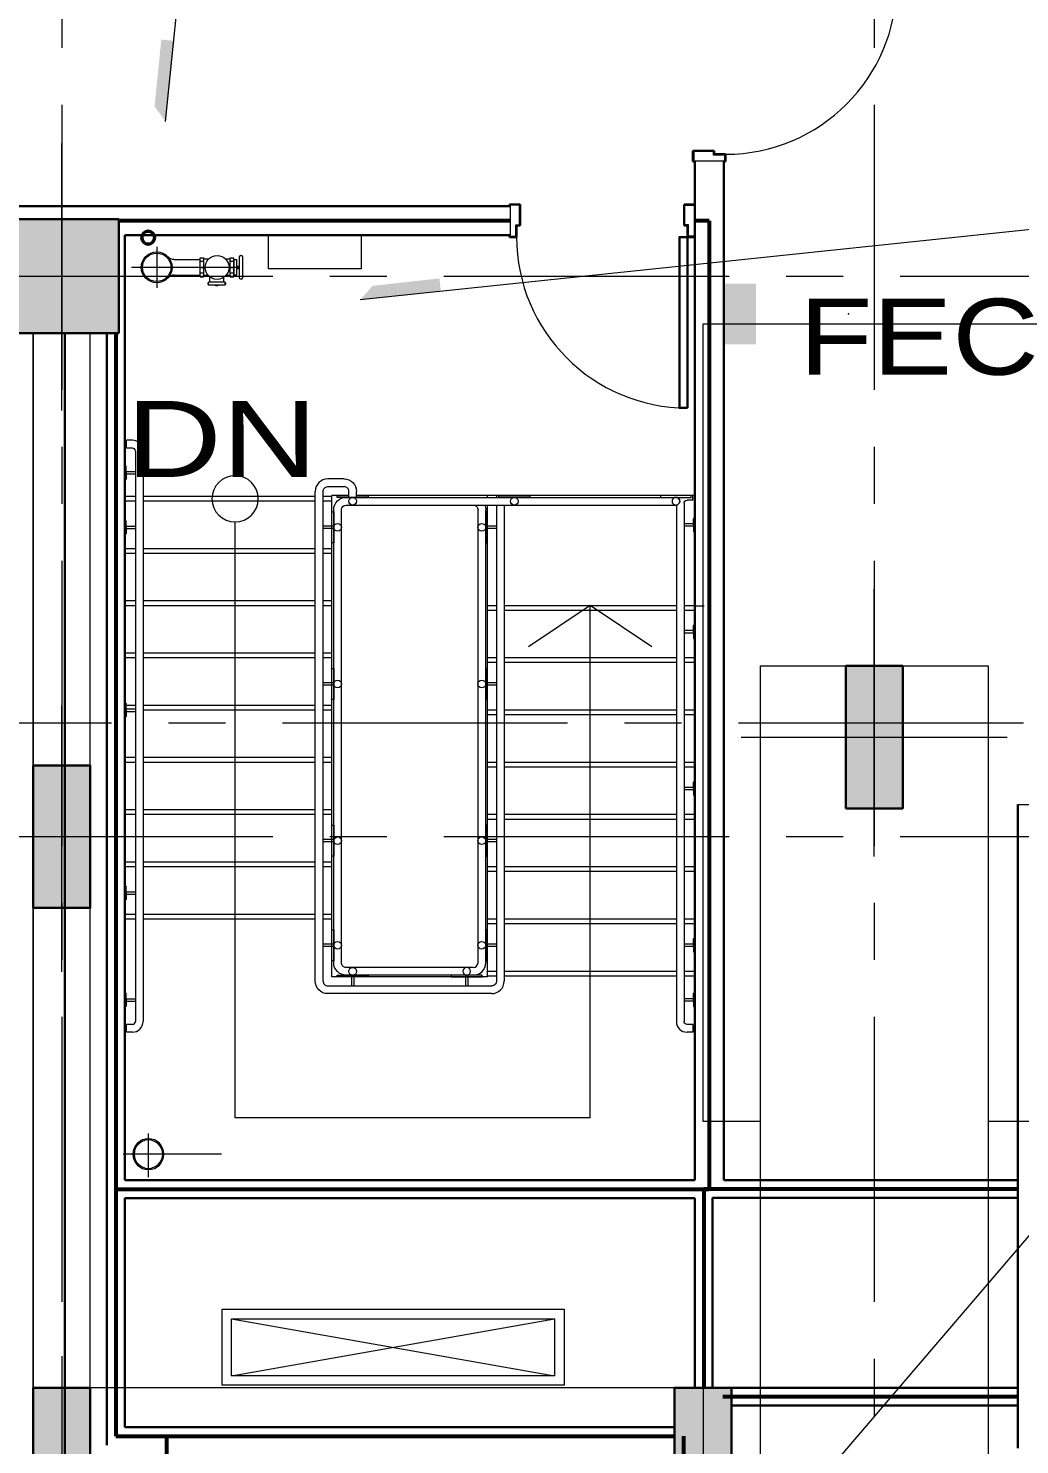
# Model space of a CAD drawing. Header units: inches. Extents: x -35176 to 0, y -3216 to 2257.
# Drawn here: x -14939.9 to -14731.3, y 775.1 to 1073.4 of the extents above; entities that cross this region are included whole.
import ezdxf
from ezdxf import colors
from ezdxf.entities.mleader import LeaderData, LeaderLine
from ezdxf.enums import TextEntityAlignment as Align
from ezdxf.math import Vec2, Vec3

# ---------------------------------------------------------------- set-up
doc = ezdxf.new("R2010")
doc.units = ezdxf.units.IN
doc.header["$LTSCALE"] = 48
doc.header["$MEASUREMENT"] = 0
doc.linetypes.add('A114$0$CENTER', pattern=[2, 1.25, -0.25, 0.25, -0.25])
for name, color, linetype in [('A114$0$A-ANNO-PATT-13-14', 8, 'Continuous'), ('A114$0$A-ANNO-PATT-14', 8, 'Continuous'), ('A114$0$A-ANNO-TEXT', 8, 'Continuous'), ('A114$0$A-AREA-IDEN', 8, 'Continuous'), ('A114$0$A-COLS-COL14', 8, 'Continuous'), ('A114$0$A-COLS-COLS13-14', 8, 'Continuous'), ('A114$0$A-DOOR', 8, 'Continuous'), ('A114$0$A-DOOR-FRAM', 8, 'Continuous'), ('A114$0$A-EQPM-FEC', 8, 'Continuous'), ('A114$0$A-FLOR-HRAL', 8, 'Continuous'), ('A114$0$A-FLOR-SLAB', 8, 'Continuous'), ('A114$0$A-FLOR-SPRK', 8, 'Continuous'), ('A114$0$A-FLOR-STRS', 8, 'Continuous'), ('A114$0$A-GRID-COLS', 8, 'Continuous'), ('A114$0$A-GRID-GRDP0-15', 8, 'Continuous'), ('A114$0$A-HVAC-RDFF', 8, 'Continuous'), ('A114$0$A-WALL-FIRE', 8, 'Continuous'), ('A114$0$A-WALL-FULL-EXTR', 8, 'Continuous'), ('A114$0$A-WALL-FULL-INTR', 8, 'Continuous'), ('A114$0$Level 20', 8, 'Continuous'), ('A114$0$S-BEAM', 8, 'Continuous'), ('A114$0$S-STRUCT-ABOVE', 8, 'Continuous'), ('E-Anno-Keyn', 72, 'Continuous'), ('E-Anno-Note', 6, 'Continuous'), ('M-HVAC-text', 6, 'Continuous'), ('XREF', 7, 'Continuous')]:
    doc.layers.add(name, color=color, linetype=linetype)
doc.styles.add('A114$0$Arial', font='arial.ttf', dxfattribs={"height": 0.076839})
doc.styles.add('A114$0$style-Arial', font='arial.ttf')
doc.styles.add('M08', font='arial.ttf', dxfattribs={"height": 7.68})
doc.styles.add('MAMEP ANNO', font='arial.ttf', dxfattribs={"height": 0.101562})
doc.styles.get("Standard").update_dxf_attribs({"font": 'simplex.shx'})

# ---------------------------------------------------------------- blocks, each defined once
blk = doc.blocks.new('A114')
at = {"layer": 'A114$0$A-ANNO-PATT-13-14', "lineweight": 30}
for points in [[(-22153.019, 1009.1489, 0), (-22129.019, 1009.1489, 0), (-22153.019, 1033.1489, 0), (-22129.019, 1033.1489, 0)], [(-21976.0111, 909.1074), (-21964.0111, 909.1074), (-21976.0111, 939.1074), (-21964.0111, 939.1074)]]:
    blk.add_solid(points, dxfattribs=at)
at = {"layer": 'A114$0$A-ANNO-PATT-13-14', "lineweight": 30, "extrusion": (0, 0, -1)}
blk.add_solid([(22147.0141, 888.1631), (22135.0141, 888.1631), (22147.0141, 918.1631), (22135.0141, 918.1631)], dxfattribs=at)
at = {"layer": 'A114$0$A-ANNO-PATT-14', "lineweight": 30}
for points in [[(-22147.0236, 787.098), (-22135.0236, 787.098), (-22147.0236, 763.098), (-22135.0236, 763.098)], [(-22012.027, 787.098), (-22000.027, 787.098), (-22012.027, 763.098), (-22000.027, 763.098)]]:
    blk.add_solid(points, dxfattribs=at)
at = {"layer": 'A114$0$A-ANNO-TEXT', "lineweight": 13}
for p, q in [((-22104.5384, 843.9847), (-22104.5384, 969.432)), ((-22029.7835, 843.9847), (-22029.7835, 951.8008)), ((-22029.7835, 843.9847), (-22104.5384, 843.9847))]:
    blk.add_line(p, q, dxfattribs=at)
at = {"layer": 'A114$0$A-ANNO-TEXT', "lineweight": 13, "flags": 128}
blk.add_lwpolyline([(-22016.7785, 943.1308), (-22029.7835, 951.8008), (-22042.7885, 943.1308)], dxfattribs=at)
at = {"layer": 'A114$0$A-ANNO-TEXT', "lineweight": 0, "flags": 128}
blk.add_lwpolyline([(-22177.5283, 626.101), (-22102.4483, 626.101), (-21912.572, 848.1814)], dxfattribs=at)
at = {"layer": 'A114$0$A-ANNO-TEXT', "lineweight": 13, "extrusion": (0, 0, -1)}
blk.add_circle((22104.5384, 974.305), 4.873, dxfattribs=at)
at = {"layer": 'A114$0$A-ANNO-TEXT', "lineweight": 0}
blk.add_solid([(-22078.2161, 1016.1914), (-22061.2252, 1018.082), (-22075.5857, 1019.1383), (-22061.5221, 1020.7032)], dxfattribs=at)
blk.add_solid([(-22078.2161, 1016.1914), (-22061.2252, 1018.082), (-22075.5857, 1019.1383), (-22061.5221, 1020.7032)], dxfattribs=at)
at = {"layer": 'A114$0$A-AREA-IDEN', "lineweight": 0}
blk.add_line((-22119.1599, 1053.7276), (-22076.706, 1472.2485), dxfattribs=at)
at = {"layer": 'A114$0$A-AREA-IDEN', "lineweight": 0, "flags": 128}
blk.add_lwpolyline([(-21891.7131, 1032.7116), (-21920.8755, 1032.7116), (-22078.2161, 1016.1914)], dxfattribs=at)
at = {"layer": 'A114$0$A-AREA-IDEN', "lineweight": 0, "extrusion": (-8.04894e-18, -7.93485e-17, -1)}
blk.add_solid([(22119.1599, 1053.7276), (22117.4346, 1070.7361), (22121.4876, 1056.919), (22120.0596, 1070.9971)], dxfattribs=at)
blk.add_solid([(22119.1599, 1053.7276), (22117.4346, 1070.7361), (22121.4876, 1056.919), (22120.0596, 1070.9971)], dxfattribs=at)
at = {"layer": 'A114$0$A-COLS-COL14', "lineweight": 13}
for p, q in [((-22141.0236, 793.7307), (-22141.0236, 758.0577)), ((-22006.027, 793.7307), (-22006.027, 758.0577))]:
    blk.add_line(p, q, dxfattribs=at)
at = {"layer": 'A114$0$A-COLS-COL14', "lineweight": 30}
for points in [[(-22147.0236, 763.098), (-22135.0236, 763.098), (-22135.0236, 787.098), (-22147.0236, 787.098)], [(-22012.027, 763.098), (-22000.027, 763.098), (-22000.027, 787.098), (-22012.027, 787.098)]]:
    blk.add_3dface(points, dxfattribs=at)
at = {"layer": 'A114$0$A-COLS-COLS13-14', "lineweight": 0}
for p, q in [((-22141.0236, 992.8748), (-22141.0236, 1049.1489)), ((-22141.019, 992.8748), (-22141.019, 1049.1489)), ((-22169.769, 1021.1697, 0), (-22113.769, 1021.1697, 0)), ((-22169.769, 1021.1489, 0), (-22113.769, 1021.1489, 0)), ((-21970.0124, 898.9704), (-21970.0124, 955.2445)), ((-22141.0297, 874.7267), (-22141.0297, 930.7267)), ((-21998.0124, 924.1097), (-21942.0124, 924.1097)), ((-22169.7641, 903.1631), (-22113.7641, 903.1631))]:
    blk.add_line(p, q, dxfattribs=at)
at = {"layer": 'A114$0$A-COLS-COLS13-14', "lineweight": 30}
for points in [[(-22129.019, 1009.1489, 0), (-22129.019, 1033.1489, 0), (-22153.019, 1033.1489, 0), (-22153.019, 1009.1489, 0)], [(-21976.0137, 909.1074), (-21964.0111, 909.1074), (-21964.0111, 939.112), (-21976.0137, 939.112)], [(-22147.0141, 918.1631), (-22135.0141, 918.1631), (-22135.0141, 888.1631), (-22147.0141, 888.1631)]]:
    blk.add_3dface(points, dxfattribs=at)
at = {"layer": 'A114$0$A-DOOR', "lineweight": 0}
for centre, start, end in [((-22001.2738, 1082.8427), 270, 0), ((-22009.2742, 1029.4198), 180, 270)]:
    blk.add_arc(centre, 36, start, end, dxfattribs=at)
at = {"layer": 'A114$0$A-DOOR', "lineweight": 30}
blk.add_3dface([(-22009.2742, 993.4198), (-22011.0242, 993.4198), (-22011.0242, 1029.4198), (-22009.2742, 1029.4198)], dxfattribs=at)
at = {"layer": 'A114$0$A-DOOR-FRAM', "lineweight": 30}
for p, q in [((-22008.1486, 1047.5928), (-22008.1486, 1045.3413)), ((-22003.6958, 1047.5928), (-22008.1486, 1047.5928)), ((-22003.6958, 1046.8423), (-22003.6958, 1047.5928)), ((-22001.2736, 1046.8423), (-22003.6958, 1046.8423)), ((-22001.2736, 1045.3413), (-22001.2736, 1046.8423)), ((-22008.1486, 1045.3413), (-22007.7736, 1045.3413)), ((-22001.2736, 1045.3413), (-22001.6486, 1045.3413)), ((-22044.5241, 1036.2947), (-22046.7756, 1036.2947)), ((-22046.7756, 1036.2947), (-22046.7756, 1035.9197)), ((-22044.5241, 1031.8419), (-22044.5241, 1036.2947)), ((-22010.0251, 1036.2947), (-22007.7736, 1036.2947)), ((-22010.0251, 1031.8419), (-22010.0251, 1036.2947)), ((-22007.7736, 1036.2947), (-22007.7736, 1035.9197)), ((-22046.7756, 1029.4197), (-22046.7756, 1029.7947)), ((-22046.7756, 1029.4197), (-22045.2746, 1029.4197)), ((-22045.2746, 1029.4197), (-22045.2746, 1031.8419)), ((-22045.2746, 1031.8419), (-22044.5241, 1031.8419)), ((-22009.2746, 1031.8419), (-22010.0251, 1031.8419)), ((-22009.2746, 1029.4197), (-22009.2746, 1031.8419)), ((-22007.7736, 1029.4197), (-22009.2746, 1029.4197)), ((-22007.7736, 1029.4197), (-22007.7736, 1029.7947))]:
    blk.add_line(p, q, dxfattribs=at)
at = {"layer": 'A114$0$A-DOOR-FRAM', "lineweight": 13}
for p, q in [((-22003.8459, 1047.4427), (-22007.9985, 1047.4427)), ((-22007.9985, 1047.4427), (-22007.9985, 1045.4914)), ((-22003.8459, 1046.6922), (-22003.8459, 1047.4427)), ((-22007.9985, 1045.4914), (-22007.7736, 1045.4914)), ((-22007.7736, 1045.4914), (-22007.7736, 1045.3413)), ((-22001.4237, 1046.6922), (-22003.8459, 1046.6922)), ((-22001.6486, 1045.3413), (-22001.6486, 1045.4914)), ((-22001.4237, 1045.4914), (-22001.6486, 1045.4914)), ((-22001.4237, 1045.4914), (-22001.4237, 1046.6922)), ((-22046.6255, 1035.9197), (-22046.7756, 1035.9197)), ((-22044.6742, 1036.1446), (-22046.6255, 1036.1446)), ((-22046.6255, 1036.1446), (-22046.6255, 1035.9197)), ((-22044.6742, 1031.992), (-22044.6742, 1036.1446)), ((-22009.875, 1031.992), (-22009.875, 1036.1446)), ((-22009.875, 1036.1446), (-22007.9237, 1036.1446)), ((-22007.9237, 1036.1446), (-22007.9237, 1035.9197)), ((-22007.9237, 1035.9197), (-22007.7736, 1035.9197)), ((-22045.4247, 1029.5698), (-22045.4247, 1031.992)), ((-22045.4247, 1031.992), (-22044.6742, 1031.992)), ((-22009.1245, 1031.992), (-22009.875, 1031.992)), ((-22009.1245, 1029.5698), (-22009.1245, 1031.992)), ((-22046.7756, 1029.7947), (-22046.6255, 1029.7947)), ((-22046.6255, 1029.5698), (-22046.6255, 1029.7947)), ((-22046.6255, 1029.5698), (-22045.4247, 1029.5698)), ((-22007.9237, 1029.5698), (-22009.1245, 1029.5698)), ((-22007.7736, 1029.7947), (-22007.9237, 1029.7947)), ((-22007.9237, 1029.5698), (-22007.9237, 1029.7947))]:
    blk.add_line(p, q, dxfattribs=at)
at = {"layer": 'A114$0$A-EQPM-FEC', "lineweight": 13, "extrusion": (0, 0, -1)}
blk.add_solid([(22001.6486, 1006.8357, -352.9729), (22001.6486, 1019.5857, -352.9729), (21994.8986, 1006.8357, -352.9729), (21994.8986, 1019.5857, -352.9729)], dxfattribs=at)
at = {"layer": 'A114$0$A-FLOR-HRAL', "lineweight": 13}
for p, q in [((-22126.1488, 986.6186), (-22127.3986, 986.6186)), ((-22127.3986, 984.9707), (-22127.3986, 986.6186)), ((-22126.1488, 984.9707), (-22127.3986, 984.9707)), ((-22125.5238, 984.3431), (-22125.5238, 864.2315)), ((-22123.8988, 984.3431), (-22123.8988, 864.2315)), ((-22081.586, 978.4822), (-22085.0237, 978.4822)), ((-22087.6483, 872.7322), (-22087.6487, 975.858)), ((-22086.0233, 872.7322), (-22086.0237, 975.8568)), ((-22085.0237, 976.8572), (-22081.5862, 976.8572)), ((-22080.5862, 974.6072), (-22080.5862, 975.8568)), ((-22078.9612, 974.6072), (-22078.9612, 975.858)), ((-22081.1487, 974.6072), (-22011.7533, 974.6072)), ((-22081.1487, 972.9822), (-22011.7533, 972.9822)), ((-22049.5241, 974.9822), (-22049.5241, 974.6072)), ((-22049.524, 972.9822), (-22049.5232, 872.7325)), ((-22047.8991, 972.9822), (-22047.8982, 872.7322)), ((-22011.65, 972.9888), (-22011.6483, 864.2314)), ((-22010.025, 973.3573), (-22010.0233, 864.2314)), ((-22008.1485, 973.9823), (-22009.3986, 973.9823)), ((-22008.1485, 973.9823), (-22008.1485, 974.9822)), ((-22083.7733, 876.6082), (-22083.7737, 971.9822)), ((-22082.1483, 876.6078), (-22082.1487, 971.9822)), ((-22053.3983, 876.6072), (-22053.3991, 971.9787)), ((-22051.7733, 876.6072), (-22051.7741, 971.9765)), ((-22054.3983, 875.6072), (-22081.1483, 875.6072)), ((-22054.3983, 873.9822), (-22081.1483, 873.9822)), ((-22085.0233, 871.7322), (-22050.5233, 871.7322)), ((-22050.5233, 870.1072), (-22085.0233, 870.1072)), ((-22127.3988, 861.9815), (-22127.3988, 863.6065)), ((-22126.1488, 863.6065), (-22127.3988, 863.6065)), ((-22126.1488, 861.9815), (-22127.3988, 861.9815)), ((-22008.1483, 863.6064), (-22009.3983, 863.6064)), ((-22008.1483, 861.9814), (-22009.3983, 861.9814)), ((-22008.1483, 863.6064), (-22008.1483, 861.9814))]:
    blk.add_line(p, q, dxfattribs=at)
at = {"layer": 'A114$0$A-FLOR-HRAL', "lineweight": 0}
for p, q in [((-22127.7349, 981.2841), (-22127.6789, 981.2841)), ((-22127.7349, 978.2773), (-22127.7349, 981.2841)), ((-22127.7349, 978.2773), (-22127.6789, 978.2773)), ((-22127.4914, 979.7865), (-22127.4914, 981.0966)), ((-22127.4914, 979.7865), (-22127.4914, 978.4648)), ((-22127.3664, 980.0365), (-22125.5228, 980.0365)), ((-22127.3664, 979.5365), (-22125.5228, 979.5365)), ((-22127.7349, 969.7981), (-22127.6789, 969.7981)), ((-22127.7349, 966.7913), (-22127.7349, 969.7981)), ((-22127.4914, 968.3005), (-22127.4914, 969.6106)), ((-22008.0557, 968.8006), (-22008.0557, 970.1107)), ((-22007.8122, 970.2982), (-22007.8682, 970.2982)), ((-22007.8122, 967.2914), (-22007.8122, 970.2982)), ((-22127.7349, 966.7913), (-22127.6789, 966.7913)), ((-22127.4914, 968.3005), (-22127.4914, 966.9788)), ((-22127.3664, 968.5505), (-22125.5228, 968.5505)), ((-22127.3664, 968.0505), (-22125.5228, 968.0505)), ((-22083.7736, 968.5447), (-22086.0237, 968.5447)), ((-22083.7736, 968.0447), (-22086.0237, 968.0447)), ((-22049.524, 968.5447), (-22051.774, 968.5447)), ((-22049.524, 968.0447), (-22051.774, 968.0447)), ((-22008.1807, 969.0506), (-22010.0244, 969.0506)), ((-22008.1807, 968.5506), (-22010.0244, 968.5506)), ((-22008.0557, 968.8006), (-22008.0557, 967.4789)), ((-22007.8122, 967.2914), (-22007.8682, 967.2914)), ((-22008.1807, 946.5391), (-22010.0244, 946.5391)), ((-22008.1807, 946.0391), (-22010.0244, 946.0391)), ((-22008.0557, 946.2891), (-22008.0557, 947.6108)), ((-22008.0557, 946.2891), (-22008.0557, 944.979)), ((-22007.8122, 947.7983), (-22007.8682, 947.7983)), ((-22007.8122, 947.7983), (-22007.8122, 944.7915)), ((-22007.8122, 944.7915), (-22007.8682, 944.7915)), ((-22083.7736, 935.5447), (-22086.0237, 935.5447)), ((-22083.7736, 935.0447), (-22086.0237, 935.0447)), ((-22049.524, 935.5447), (-22051.774, 935.5447)), ((-22049.524, 935.0447), (-22051.774, 935.0447)), ((-22127.7349, 931.3035), (-22127.6789, 931.3035)), ((-22127.7349, 931.3035), (-22127.7349, 928.2967)), ((-22127.4914, 929.7943), (-22127.4914, 931.116)), ((-22127.7349, 928.2967), (-22127.6789, 928.2967)), ((-22127.4914, 929.7943), (-22127.4914, 928.4842)), ((-22127.3664, 930.0443), (-22125.5228, 930.0443)), ((-22127.3664, 929.5443), (-22125.5228, 929.5443)), ((-22008.1807, 913.5393), (-22010.0244, 913.5393)), ((-22008.1807, 913.0393), (-22010.0244, 913.0393)), ((-22008.0557, 913.2893), (-22008.0557, 914.611)), ((-22008.0557, 913.2893), (-22008.0557, 911.9792)), ((-22007.8122, 914.7985), (-22007.8682, 914.7985)), ((-22007.8122, 914.7985), (-22007.8122, 911.7917)), ((-22007.8122, 911.7917), (-22007.8682, 911.7917)), ((-22083.7736, 902.5447), (-22086.0237, 902.5447)), ((-22083.7736, 902.0447), (-22086.0237, 902.0447)), ((-22049.524, 902.5447), (-22051.774, 902.5447)), ((-22049.524, 902.0447), (-22051.774, 902.0447)), ((-22127.735, 892.7974), (-22127.6789, 892.7974)), ((-22127.735, 892.7974), (-22127.735, 889.7906)), ((-22127.4914, 891.2882), (-22127.4914, 892.6099)), ((-22127.735, 889.7906), (-22127.6789, 889.7906)), ((-22127.4914, 891.2882), (-22127.4914, 889.9781)), ((-22127.3664, 891.5382), (-22125.5228, 891.5382)), ((-22127.3664, 891.0382), (-22125.5228, 891.0382)), ((-22083.7736, 880.5447), (-22086.0237, 880.5447)), ((-22083.7736, 880.0447), (-22086.0237, 880.0447)), ((-22049.524, 880.5447), (-22051.774, 880.5447)), ((-22049.524, 880.0447), (-22051.774, 880.0447)), ((-22008.1807, 880.5389), (-22010.0244, 880.5389)), ((-22008.1807, 880.0389), (-22010.0244, 880.0389)), ((-22008.0557, 880.2889), (-22008.0557, 881.6106)), ((-22008.0557, 880.2889), (-22008.0557, 878.9788)), ((-22007.8122, 881.7981), (-22007.8682, 881.7981)), ((-22007.8122, 881.7981), (-22007.8122, 878.7913)), ((-22007.8122, 878.7913), (-22007.8682, 878.7913)), ((-22080.0233, 873.9822), (-22080.0233, 871.7322)), ((-22079.5233, 873.9822), (-22079.5233, 871.7322)), ((-22056.0233, 873.9822), (-22056.0233, 871.7322)), ((-22055.5233, 873.9822), (-22055.5233, 871.7322)), ((-22127.7349, 870.2973), (-22127.6789, 870.2973)), ((-22127.7349, 870.2973), (-22127.7349, 867.2905)), ((-22127.4914, 868.7882), (-22127.4914, 870.1098)), ((-22127.4914, 868.7882), (-22127.4914, 867.478)), ((-22127.3664, 869.0382), (-22125.5228, 869.0382)), ((-22127.3664, 868.5382), (-22125.5228, 868.5382)), ((-22008.1807, 869.0382), (-22010.0244, 869.0382)), ((-22008.1807, 868.5382), (-22010.0244, 868.5382)), ((-22008.0557, 868.7882), (-22008.0557, 870.1098)), ((-22008.0557, 868.7882), (-22008.0557, 867.478)), ((-22007.8122, 870.2973), (-22007.8682, 870.2973)), ((-22007.8122, 870.2973), (-22007.8122, 867.2905)), ((-22127.7349, 867.2905), (-22127.6789, 867.2905)), ((-22007.8122, 867.2905), (-22007.8682, 867.2905))]:
    blk.add_line(p, q, dxfattribs=at)
at = {"layer": 'A114$0$A-FLOR-HRAL', "lineweight": 13}
for centre, radius, start, end in [((-22126.1488, 984.3686), 2.25, 0.12651, 89.999997), ((-22126.1488, 984.3457), 0.625, 359.761896, 89.999997), ((-22085.0237, 975.8572), 2.625, 90, 179.982985), ((-22081.5862, 975.8572), 1, 359.976506, 90.000033), ((-22054.3983, 876.6072), 1, 270.000001, 360), ((-22054.3983, 876.6072), 2.625, 270.000001, 360), ((-22085.0233, 872.7322), 1, 180, 270.000033), ((-22050.5233, 872.7322), 2.625, 270, 360), ((-22126.1488, 864.2315), 0.625, 269.999997, 359.999999), ((-22126.1488, 864.2315), 2.25, 269.999997, 359.999999), ((-22009.3983, 864.2314), 2.25, 179.999997, 269.999996)]:
    blk.add_arc(centre, radius, start, end, dxfattribs=at)
at = {"layer": 'A114$0$A-FLOR-HRAL', "lineweight": 0}
for centre, radius, start, end in [((-22127.6789, 981.0966), 0.1875, 0, 90), ((-22127.6789, 978.4648), 0.1875, 270, 0), ((-22127.3664, 979.4115), 0.125, 90, 180), ((-22127.6789, 969.6106), 0.1875, 0, 90), ((-22127.6789, 966.9788), 0.1875, 270, 0), ((-22127.3664, 967.9255), 0.125, 90, 180), ((-22008.1807, 969.1756), 0.125, 270, 0), ((-22008.1807, 946.6641), 0.125, 270, 0), ((-22007.8682, 947.6108), 0.1875, 90, 180), ((-22007.8682, 944.979), 0.1875, 180, 270), ((-22127.3664, 929.4193), 0.125, 90, 180), ((-22008.1807, 913.6643), 0.125, 270, 0), ((-22007.8682, 914.611), 0.1875, 90, 180), ((-22007.8682, 911.9792), 0.1875, 180, 270), ((-22127.3664, 890.9132), 0.125, 90, 180), ((-22008.1807, 880.6639), 0.125, 270, 0), ((-22007.8682, 881.6106), 0.1875, 90, 180), ((-22007.8682, 878.9788), 0.1875, 180, 270), ((-22127.3664, 868.4132), 0.125, 90, 180), ((-22008.1807, 869.1632), 0.125, 270, 0), ((-22007.8682, 870.1098), 0.1875, 90, 180), ((-22007.8682, 867.478), 0.1875, 180, 270)]:
    blk.add_arc(centre, radius, start, end, dxfattribs=at)
at = {"layer": 'A114$0$A-FLOR-HRAL', "lineweight": 0, "extrusion": (0, 0, -1)}
for centre, radius, start, end in [((22127.3664, 980.1615), 0.125, 270, 0), ((22007.8682, 970.1107), 0.1875, 0, 90), ((22127.3664, 968.6755), 0.125, 270, 0), ((22008.1807, 968.4256), 0.125, 90, 180), ((22007.8682, 967.4789), 0.1875, 270, 0), ((22008.1807, 945.9141), 0.125, 90, 180), ((22127.6789, 931.116), 0.1875, 90, 180), ((22127.6789, 928.4842), 0.1875, 180, 270), ((22127.3664, 930.1693), 0.125, 270, 0), ((22008.1807, 912.9143), 0.125, 90, 180), ((22127.6789, 892.6099), 0.1875, 90, 180), ((22127.6789, 889.9781), 0.1875, 180, 270), ((22127.3664, 891.6632), 0.125, 270, 0), ((22008.1807, 879.9139), 0.125, 90, 180), ((22127.6789, 870.1098), 0.1875, 90, 180), ((22127.3664, 869.1632), 0.125, 270, 0), ((22008.1807, 868.4132), 0.125, 90, 180), ((22127.6789, 867.478), 0.1875, 180, 270)]:
    blk.add_arc(centre, radius, start, end, dxfattribs=at)
at = {"layer": 'A114$0$A-FLOR-HRAL', "lineweight": 13, "extrusion": (0, 0, -1)}
for centre, radius, start, end in [((22081.5862, 975.8572), 2.625, 90.004659, 179.982985), ((22085.0237, 975.8572), 1, 359.976506, 90.000033), ((22081.1487, 971.9822), 2.625, 0, 89.999967), ((22081.1487, 971.9822), 1, 0, 89.999967), ((22054.3987, 971.9822), 1, 89.999967, 180.199773), ((22054.3987, 971.9822), 2.625, 157.607306, 180.123302), ((22011.7533, 973.7947), 0.8125, 89.999889, 269.999889), ((22009.3986, 973.3573), 2.25, 30.353897, 33.744211), ((22009.3986, 973.3573), 0.625, 0.000003, 90.000004), ((22081.1483, 876.6072), 2.625, 269.999999, 0.021476), ((22081.1483, 876.6072), 1, 269.999999, 0.034794), ((22085.0233, 872.7322), 2.625, 270, 0.000889), ((22050.5233, 872.7322), 1, 179.983187, 270.000033), ((22009.3983, 864.2314), 0.625, 270.000003, 0.000003)]:
    blk.add_arc(centre, radius, start, end, dxfattribs=at)
at = {"layer": 'A114$0$A-FLOR-SLAB', "lineweight": 0}
blk.add_line((-22007.7735, 951.795), (-22005.7737, 951.795), dxfattribs=at)
blk.add_3dface([(-22107.2736, 803.6574, 352.9729), (-22035.2736, 803.6574, 352.9729), (-22035.2736, 787.6574, 352.9729), (-22107.2736, 787.6574, 352.9729)], dxfattribs=at)
at = {"layer": 'A114$0$A-FLOR-SPRK', "lineweight": 0}
for p, q in [((-22121.0236, 1027.3673), (-22121.0236, 1023.0369)), ((-22121.0236, 1023.0369), (-22126.3122, 1023.0369)), ((-22121.0236, 1023.0369), (-22121.0236, 1018.7065)), ((-22103.6387, 1023.0369), (-22121.0236, 1023.0369)), ((-22122.774, 836.3041), (-22122.774, 840.6345)), ((-22122.774, 836.3041), (-22128.0626, 836.3041)), ((-22122.774, 831.4728), (-22122.774, 836.3041)), ((-22107.3891, 836.3041), (-22122.774, 836.3041))]:
    blk.add_line(p, q, dxfattribs=at)
at = {"layer": 'A114$0$A-FLOR-SPRK', "lineweight": 13}
for p, q in [((-22117.3354, 1024.6619), (-22111.868, 1024.6619)), ((-22111.868, 1021.0369), (-22111.868, 1025.0369)), ((-22111.868, 1025.0369), (-22111.118, 1025.0369)), ((-22111.8491, 1024.3054), (-22111.118, 1024.3054)), ((-22111.8491, 1023.0338), (-22111.118, 1023.0338)), ((-22111.118, 1021.0379), (-22111.118, 1025.0599)), ((-22110.1071, 1024.7869), (-22111.118, 1024.7869)), ((-22105.5754, 1024.7869), (-22106.515, 1024.7869)), ((-22105.5754, 1021.0369), (-22105.5754, 1025.0369)), ((-22105.5754, 1025.0369), (-22104.8254, 1025.0369)), ((-22105.5565, 1024.3054), (-22104.8254, 1024.3054)), ((-22105.5565, 1023.0338), (-22104.8254, 1023.0338)), ((-22104.8254, 1021.0379), (-22104.8254, 1025.0599)), ((-22117.3354, 1021.4119), (-22111.868, 1021.4119)), ((-22111.868, 1021.8846), (-22111.118, 1021.8846)), ((-22111.868, 1021.0369), (-22111.118, 1021.0369)), ((-22111.8491, 1021.8846), (-22111.0991, 1021.8846)), ((-22110.1333, 1021.2869), (-22111.118, 1021.2869)), ((-22109.8665, 1019.9488), (-22109.8665, 1021.0586)), ((-22106.8665, 1019.9488), (-22106.8665, 1020.9537)), ((-22105.5754, 1021.2869), (-22106.515, 1021.2869)), ((-22105.5754, 1021.8846), (-22104.8254, 1021.8846)), ((-22105.5754, 1021.0369), (-22104.8254, 1021.0369)), ((-22105.5565, 1021.8846), (-22104.8065, 1021.8846)), ((-22106.6165, 1019.9488), (-22110.1165, 1019.9488)), ((-22110.1165, 1019.274), (-22110.1165, 1019.9488)), ((-22106.6165, 1019.274), (-22110.1165, 1019.274)), ((-22106.6165, 1019.274), (-22106.6165, 1019.9488))]:
    blk.add_line(p, q, dxfattribs=at)
at = {"layer": 'A114$0$A-FLOR-SPRK', "lineweight": 13, "flags": 128}
for points in [[(-22103.6006, 1020.784), (-22103.6006, 1025.2944)], [(-22103.3506, 1025.5444), (-22103.1951, 1025.5444)], [(-22102.9451, 1025.2944), (-22102.9451, 1020.784)], [(-22103.1951, 1020.534), (-22103.3506, 1020.534)]]:
    blk.add_lwpolyline(points, dxfattribs=at)
at = {"layer": 'A114$0$A-FLOR-SPRK', "lineweight": 30, "extrusion": (0, 0, -1)}
for radius in [1.4766, 1.2266]:
    blk.add_circle((22122.8227, 1029.2881), radius, dxfattribs=at)
at = {"layer": 'A114$0$A-FLOR-SPRK', "lineweight": 13}
for radius in [3.25, 3]:
    blk.add_circle((-22121.0236, 1023.0369), radius, dxfattribs=at)
at = {"layer": 'A114$0$A-FLOR-SPRK', "lineweight": 13, "extrusion": (0, 0, -1)}
for radius in [3.25, 3]:
    blk.add_circle((22122.774, 836.3041), radius, dxfattribs=at)
for centre, radius, start, end in [((22117.2832, 1026.5288), 1.8674, 271.602858, 316.282189), ((22103.3506, 1020.784), 0.25, 270, 0)]:
    blk.add_arc(centre, radius, start, end, dxfattribs=at)
at = {"layer": 'A114$0$A-FLOR-SPRK', "lineweight": 13}
for centre, radius, start, end in [((-22103.3506, 1025.2944), 0.25, 90, 180), ((-22103.1951, 1025.2944), 0.25, 0, 90), ((-22117.2832, 1019.545), 1.8674, 91.602858, 136.282189), ((-22103.1951, 1020.784), 0.25, 270, 0)]:
    blk.add_arc(centre, radius, start, end, dxfattribs=at)
blk.add_ellipse((-22108.3241, 1023.0261), major_axis=(0, -2.5198), ratio=0.99998918, dxfattribs=at)
at = {"layer": 'A114$0$A-FLOR-SPRK', "lineweight": 0}
for points in [[(-22097.5091, 1029.7947), (-22077.9747, 1029.7947), (-22077.9747, 1022.7527), (-22097.5091, 1022.7527)], [(-22096.6007, 1029.7947), (-22096.6007, 1029.7947), (-22096.6007, 1029.7947)]]:
    blk.add_3dface(points, dxfattribs=at)
at = {"layer": 'A114$0$A-FLOR-SPRK', "lineweight": 13}
for points in [[(-22104.8283, 1021.474), (-22104.1412, 1021.474), (-22104.1412, 1024.6094), (-22104.8283, 1024.6094)], [(-22104.1412, 1022.7885), (-22103.6108, 1022.7885), (-22103.6108, 1023.2347), (-22104.1412, 1023.2347)], [(-22110.1165, 1019.4653), (-22110.1165, 1019.7432), (-22110.2357, 1019.7432), (-22110.2357, 1019.4653)], [(-22108.1604, 1019.274), (-22108.1604, 1019.1213), (-22108.5973, 1019.1213), (-22108.5973, 1019.274)], [(-22106.4974, 1019.4653), (-22106.4974, 1019.7432), (-22106.6166, 1019.7432), (-22106.6166, 1019.4653)]]:
    blk.add_3dface(points, dxfattribs=at)
at = {"layer": 'A114$0$A-FLOR-STRS', "lineweight": 0}
for p, q in [((-22125.5238, 974.7946), (-22127.7739, 974.7946)), ((-22087.6487, 974.7947), (-22123.8989, 974.7946)), ((-22084.1487, 974.7947), (-22086.0237, 974.7947)), ((-22084.1487, 873.6072), (-22084.1487, 974.9822)), ((-22080.5862, 974.9822), (-22084.1487, 974.9822)), ((-22007.7533, 974.9822), (-22078.9612, 974.9822)), ((-22051.3987, 974.6072), (-22051.3987, 974.9822)), ((-22051.3987, 873.6072), (-22051.3987, 972.9822)), ((-22125.5238, 963.7948), (-22127.7739, 963.7948)), ((-22087.6487, 963.7948), (-22123.8989, 963.7948)), ((-22084.1487, 963.7948), (-22086.0237, 963.7948)), ((-22125.5238, 952.7946), (-22127.7739, 952.7946)), ((-22087.6487, 952.7947), (-22123.8989, 952.7946)), ((-22084.1487, 952.7947), (-22086.0237, 952.7947)), ((-22049.5236, 950.795), (-22051.3987, 950.795)), ((-22011.6487, 950.795), (-22047.8986, 950.795)), ((-22007.7738, 950.795), (-22010.0237, 950.795)), ((-22125.5238, 941.7946), (-22127.7739, 941.7946)), ((-22087.6487, 941.7947), (-22123.8989, 941.7946)), ((-22084.1487, 941.7947), (-22086.0237, 941.7947)), ((-22049.5236, 939.7948), (-22051.3987, 939.7948)), ((-22011.6487, 939.7948), (-22047.8986, 939.7948)), ((-22007.7738, 939.7948), (-22010.0237, 939.7948)), ((-22125.5238, 930.7946), (-22127.4914, 930.7946)), ((-22087.6487, 930.7944), (-22123.8989, 930.7943)), ((-22084.1487, 930.7947), (-22086.0237, 930.7947)), ((-22049.5236, 928.7948), (-22051.3987, 928.7948)), ((-22011.6487, 928.7947), (-22047.8987, 928.7947)), ((-22007.7738, 928.7947), (-22010.0237, 928.7947)), ((-22125.5238, 919.7946), (-22127.7739, 919.7946)), ((-22087.6487, 919.7944), (-22123.8989, 919.7943)), ((-22084.1487, 919.7947), (-22086.0237, 919.7947)), ((-22049.5236, 917.7941), (-22051.3987, 917.7941)), ((-22011.6487, 917.7947), (-22047.8986, 917.7947)), ((-22007.7738, 917.7945), (-22010.0237, 917.7945)), ((-22125.5238, 908.7945), (-22127.7739, 908.7945)), ((-22087.6487, 908.7944), (-22123.8989, 908.7943)), ((-22084.1487, 908.7945), (-22086.0237, 908.7945)), ((-22049.5236, 906.7941), (-22051.3987, 906.7941)), ((-22011.6489, 906.7947), (-22047.8986, 906.7947)), ((-22007.7738, 906.7944), (-22010.0237, 906.7944)), ((-22125.5238, 897.7943), (-22127.7739, 897.7943)), ((-22087.6487, 897.7944), (-22123.8989, 897.7943)), ((-22084.1487, 897.7944), (-22086.0237, 897.7944)), ((-22049.5236, 895.7941), (-22051.3987, 895.7941)), ((-22011.6488, 895.7947), (-22047.8986, 895.7947)), ((-22007.7738, 895.7944), (-22010.0237, 895.7944)), ((-22087.6487, 886.7941), (-22123.8989, 886.794)), ((-22084.1487, 886.7941), (-22086.0234, 886.7941)), ((-22049.5236, 884.7941), (-22051.3987, 884.7941)), ((-22011.6487, 884.7941), (-22047.8986, 884.7941)), ((-22007.7738, 884.7944), (-22010.0237, 884.7944)), ((-22051.3987, 873.6072), (-22084.1487, 873.6072)), ((-22049.5233, 873.7941), (-22051.3987, 873.7941)), ((-22011.6483, 873.7941), (-22047.8983, 873.7941)), ((-22007.7734, 873.7941), (-22010.0233, 873.7941))]:
    blk.add_line(p, q, dxfattribs=at)
at = {"layer": 'A114$0$A-FLOR-STRS', "lineweight": 13}
for p, q in [((-22125.5238, 973.7947), (-22127.7736, 973.7947)), ((-22125.5238, 973.7947), (-22127.7736, 973.7947)), ((-22087.6487, 973.7947), (-22123.8989, 973.7946)), ((-22084.1487, 973.7947), (-22086.0237, 973.7947)), ((-22125.5238, 962.7948), (-22127.7736, 962.7948)), ((-22087.6487, 962.7948), (-22123.8989, 962.7948)), ((-22084.1487, 962.7948), (-22086.0237, 962.7948)), ((-22125.5238, 951.7947), (-22127.7736, 951.7947)), ((-22087.6487, 951.7947), (-22123.8989, 951.7946)), ((-22084.1487, 951.7947), (-22086.0237, 951.7947)), ((-22049.5236, 951.795), (-22051.3987, 951.795)), ((-22011.6487, 951.795), (-22047.8986, 951.795)), ((-22007.7735, 951.795), (-22010.0237, 951.795)), ((-22125.5238, 940.7947), (-22127.7737, 940.7947)), ((-22087.6487, 940.7947), (-22123.8989, 940.7946)), ((-22084.1487, 940.7947), (-22086.0237, 940.7947)), ((-22049.5236, 940.7948), (-22051.3987, 940.7948)), ((-22011.6487, 940.7948), (-22047.8986, 940.7948)), ((-22007.7735, 940.7948), (-22010.0237, 940.7948)), ((-22087.6487, 929.7944), (-22123.8989, 929.7943)), ((-22084.1487, 929.7947), (-22086.0237, 929.7947)), ((-22049.5236, 929.7948), (-22051.3987, 929.7948)), ((-22011.6487, 929.7947), (-22047.8986, 929.7947)), ((-22007.7736, 929.7947), (-22010.0237, 929.7947)), ((-22125.5238, 918.7947), (-22127.6492, 918.7947)), ((-22087.6487, 918.7944), (-22123.8989, 918.7943)), ((-22084.1487, 918.7947), (-22086.0237, 918.7947)), ((-22049.5236, 918.7947), (-22051.3987, 918.7947)), ((-22011.6487, 918.7947), (-22047.8986, 918.7947)), ((-22007.7736, 918.7945), (-22010.0237, 918.7945)), ((-22125.5238, 907.7945), (-22127.7737, 907.7945)), ((-22087.6487, 907.7944), (-22123.8989, 907.7943)), ((-22084.1487, 907.7945), (-22086.0237, 907.7945)), ((-22049.5236, 907.7941), (-22051.3987, 907.7941)), ((-22011.649, 907.7947), (-22047.8986, 907.7947)), ((-22007.7736, 907.7944), (-22010.0237, 907.7944)), ((-22007.7736, 907.7942), (-22010.0237, 907.7942)), ((-22125.5238, 896.7943), (-22127.7737, 896.7943)), ((-22087.6487, 896.7944), (-22123.8989, 896.7943)), ((-22084.1487, 896.7944), (-22086.0237, 896.7944)), ((-22049.5236, 896.7941), (-22051.3987, 896.7941)), ((-22011.6488, 896.7947), (-22047.8986, 896.7947)), ((-22007.7736, 896.7944), (-22010.0237, 896.7944)), ((-22007.7736, 896.7942), (-22010.0237, 896.7942)), ((-22087.6487, 885.7941), (-22123.8989, 885.794)), ((-22084.1487, 885.7941), (-22086.0237, 885.7941)), ((-22049.5236, 885.7941), (-22051.3987, 885.7941)), ((-22011.6487, 885.7941), (-22047.8986, 885.7941)), ((-22007.7736, 885.7944), (-22010.0237, 885.7944)), ((-22007.7736, 885.7942), (-22010.0237, 885.7942)), ((-22049.5233, 874.7941), (-22051.3987, 874.7941)), ((-22011.6483, 874.7941), (-22047.8983, 874.7941)), ((-22007.7733, 874.7941), (-22010.0233, 874.7941))]:
    blk.add_line(p, q, dxfattribs=at)
at = {"layer": 'A114$0$A-FLOR-STRS', "lineweight": 0}
for centre in [(-22052.5989, 968.2947), (-22052.5989, 935.2947), (-22052.5989, 902.2947), (-22052.5989, 880.2947)]:
    blk.add_circle(centre, 0.8125, dxfattribs=at)
at = {"layer": 'A114$0$A-GRID-COLS', "lineweight": 0}
blk.add_line((-21985.4351, 924.1097), (-21955.3059, 924.1097), dxfattribs=at)
at = {"layer": 'A114$0$A-GRID-GRDP0-15', "linetype": 'A114$0$CENTER', "lineweight": 0}
for p, q in [((-22141.0236, 2113.2362), (-22141.0236, -676.9042)), ((-21970.0136, 2113.2362), (-21970.0136, 382.209)), ((-23884.5631, 1021.1697), (-20452.7577, 1021.1697)), ((-24110.5721, 927.1574), (-20437.5384, 927.1574)), ((-23884.5631, 903.1574), (-20364.9322, 903.1574))]:
    blk.add_line(p, q, dxfattribs=at)
at = {"layer": 'A114$0$A-HVAC-RDFF', "lineweight": 0}
for p, q in [((-22105.2736, 789.6574, 352.9729), (-22037.2736, 801.6574, 352.9729)), ((-22105.2736, 801.6574, 352.9729), (-22037.2736, 789.6574, 352.9729))]:
    blk.add_line(p, q, dxfattribs=at)
at = {"layer": 'A114$0$A-HVAC-RDFF', "lineweight": 13}
blk.add_3dface([(-22105.2736, 801.6574, 352.9729), (-22037.2736, 801.6574, 352.9729), (-22037.2736, 789.6574, 352.9729), (-22105.2736, 789.6574, 352.9729)], dxfattribs=at)
at = {"layer": 'A114$0$A-WALL-FIRE', "lineweight": 53}
for p, q in [((-22046.6255, 1032.8572), (-22129.0233, 1032.8572)), ((-22004.7111, 1032.852), (-22007.7736, 1032.852)), ((-22004.7111, 1032.852), (-22004.7111, 829.0337)), ((-22129.6486, 1009.1489), (-22129.6486, 776.9201)), ((-22129.6486, 828.936), (-22004.7111, 828.936)), ((-22005.8986, 829.0337), (-21939.7608, 829.0337)), ((-22005.8986, 829.0337), (-22005.8986, 787.098)), ((-22001.902, 785.2842), (-21939.7608, 785.2842)), ((-22129.6486, 776.9201), (-22012.0338, 776.9214)), ((-22118.9111, 652.143), (-22118.9111, 776.9202)), ((-22010.1588, 776.9229), (-22010.1587, 652.143))]:
    blk.add_line(p, q, dxfattribs=at)
at = {"layer": 'A114$0$A-WALL-FULL-EXTR', "lineweight": 13}
blk.add_line((-21939.761, 909.9128), (-21834.2736, 909.9128), dxfattribs=at)
at = {"layer": 'A114$0$A-WALL-FULL-INTR', "lineweight": 13}
for p, q in [((-22007.7736, 1045.4914), (-22001.6486, 1045.4914)), ((-22046.6255, 1035.9197), (-22046.6255, 1029.7947))]:
    blk.add_line(p, q, dxfattribs=at)
at = {"layer": 'A114$0$A-WALL-FULL-INTR', "lineweight": 30}
for p, q in [((-22007.7736, 1045.4914), (-22007.7736, 830.7941)), ((-22001.6486, 1045.4914), (-22001.6486, 830.8475)), ((-22046.6255, 1035.9197), (-22155.0233, 1035.9197)), ((-22127.7736, 1029.7947), (-22127.7736, 830.7939)), ((-22046.6255, 1029.7947), (-22127.7736, 1029.7947)), ((-22140.3894, 1009.1489), (-22140.3898, 682.1544)), ((-22131.5236, 1009.1489), (-22131.5236, 775.0447)), ((-21939.7608, 774.4103), (-21939.761, 909.9128)), ((-22127.7736, 830.7939), (-22007.7736, 830.7941)), ((-22001.6486, 830.8475), (-21939.7608, 830.8476)), ((-22127.7736, 827.0445), (-22007.7736, 827.0445)), ((-22127.7736, 827.0445), (-22127.7736, 778.7951)), ((-22007.7736, 827.0445), (-22007.7736, 787.098)), ((-21939.7608, 827.0981), (-22004.0236, 827.0981)), ((-22004.0236, 827.0981), (-22004.0236, 787.098)), ((-22000.027, 827.098), (-21939.7608, 827.0981)), ((-22000.027, 787.098), (-21939.7608, 787.0981)), ((-21939.7608, 783.3485), (-22000.027, 783.3485)), ((-22127.7736, 778.7951), (-22012.027, 778.7964)), ((-22119.5232, 778.7952), (-22120.773, 778.7952)), ((-22012.0338, 778.7964), (-22012.0338, 654.0478))]:
    blk.add_line(p, q, dxfattribs=at)
at = {"layer": 'A114$0$A-WALL-FULL-INTR', "lineweight": 0}
blk.add_point((-21975.4185, 1013.2198), dxfattribs=at)
at = {"layer": 'A114$0$Level 20', "lineweight": 0}
blk.add_line((-22125.5238, 886.794), (-22127.7739, 886.794), dxfattribs=at)
at = {"layer": 'A114$0$Level 20', "lineweight": 13}
blk.add_line((-22125.5238, 885.794), (-22127.7737, 885.794), dxfattribs=at)
at = {"layer": 'A114$0$Level 20', "lineweight": 0, "flags": 128}
blk.add_lwpolyline([(-22078.9612, 974.9822), (-22076.5237, 974.9822), (-22076.5237, 974.6072), (-22083.0237, 974.6072), (-22083.0237, 974.9822), (-22080.5862, 974.9822)], dxfattribs=at)
at = {"layer": 'A114$0$Level 20', "lineweight": 0}
for centre in [(-22079.7737, 973.7947), (-22045.7635, 973.7947), (-22082.9541, 968.2947), (-22082.9541, 935.2947), (-22082.9541, 902.2947), (-22082.9541, 880.2947), (-22079.7733, 874.7947)]:
    blk.add_circle(centre, 0.8125, dxfattribs=at)
at = {"layer": 'A114$0$Level 20', "lineweight": 0, "extrusion": (0, 0, -1)}
for centre in [(22011.7533, 973.7947), (22055.7733, 874.7947)]:
    blk.add_circle(centre, 0.8125, dxfattribs=at)
at = {"layer": 'A114$0$Level 20', "lineweight": 0}
for points in [[(-22049.0135, 974.9822), (-22042.5135, 974.9822), (-22042.5135, 974.6072), (-22049.0135, 974.6072)], [(-22008.5033, 974.9822), (-22015.0033, 974.9822), (-22015.0033, 974.6072), (-22008.5033, 974.6072)], [(-22084.1486, 965.0447), (-22084.1486, 971.5447), (-22083.7736, 971.5447), (-22083.7736, 965.0447)], [(-22051.399, 965.0447), (-22051.399, 971.5447), (-22051.774, 971.5447), (-22051.774, 965.0447)], [(-22084.1486, 932.0447), (-22084.1486, 938.5447), (-22083.7736, 938.5447), (-22083.7736, 932.0447)], [(-22051.399, 932.0447), (-22051.399, 938.5447), (-22051.774, 938.5447), (-22051.774, 932.0447)], [(-22084.1486, 899.0447), (-22084.1486, 905.5447), (-22083.7736, 905.5447), (-22083.7736, 899.0447)], [(-22051.399, 899.0447), (-22051.399, 905.5447), (-22051.774, 905.5447), (-22051.774, 899.0447)], [(-22084.1486, 877.0447), (-22084.1486, 883.5447), (-22083.7736, 883.5447), (-22083.7736, 877.0447)], [(-22051.399, 877.0447), (-22051.399, 883.5447), (-22051.774, 883.5447), (-22051.774, 877.0447)], [(-22076.5233, 873.6072), (-22083.0233, 873.6072), (-22083.0233, 873.9822), (-22076.5233, 873.9822)], [(-22059.0233, 873.6072), (-22052.5233, 873.6072), (-22052.5233, 873.9822), (-22059.0233, 873.9822)]]:
    blk.add_3dface(points, dxfattribs=at)
at = {"layer": 'A114$0$S-BEAM', "lineweight": 13}
blk.add_line((-22129.019, 1033.1645), (-22619.0297, 1033.1645), dxfattribs=at)
at = {"layer": 'A114$0$S-BEAM', "lineweight": 0}
for p, q in [((-22147.0236, 918.1631), (-22147.0236, 1009.1489)), ((-22147.0236, 1009.1489), (-22147.0236, 435.1304)), ((-22135.0236, 918.1631), (-22135.0236, 1009.1489)), ((-22147.0236, 682.1544), (-22147.0236, 888.1631)), ((-22135.0236, 682.1544), (-22135.0236, 888.1631)), ((-22012.027, 787.0978), (-22135.0236, 787.0978))]:
    blk.add_line(p, q, dxfattribs=at)
at = {"layer": 'A114$0$S-BEAM', "lineweight": 0, "flags": 128}
for points in [[(-22133.0347, 1009.1696), (-22133.0347, 1009.1645), (-22604.5238, 1009.1645)], [(-22604.5238, 1009.1645), (-22129.6486, 1009.1645)]]:
    blk.add_lwpolyline(points, dxfattribs=at)
at = {"layer": 'A114$0$S-STRUCT-ABOVE', "lineweight": 13}
for p, q in [((-21994.0136, 939.1074), (-21994.0136, 457.1649)), ((-21994.0136, 939.1074), (-21946.0136, 939.1074)), ((-21946.0136, 939.1074), (-21946.0136, 437.1299))]:
    blk.add_line(p, q, dxfattribs=at)
at = {"layer": 'A114$0$S-STRUCT-ABOVE', "lineweight": 13, "flags": 128}
blk.add_lwpolyline([(-21994.0136, 843.1574), (-22006.0136, 843.1574), (-22006.0136, 1011.1574), (-21934.0136, 1011.1574), (-21934.0136, 843.1574), (-21946.0136, 843.1574)], dxfattribs=at)
at = {"layer": 'A114$0$A-ANNO-TEXT', "lineweight": 13, "style": 'A114$0$Arial', "width": 1.128125}
blk.add_text('FEC', height=16, dxfattribs=at).set_placement((-21985.788, 1016.427, 0.2066), align=Align.TOP_LEFT)
at = {"layer": 'A114$0$A-ANNO-TEXT', "lineweight": 13, "style": 'A114$0$style-Arial', "width": 1.246875}
blk.add_text('DN', height=16, dxfattribs=at).set_placement((-22127.4712, 978.9078, 0))
blk = doc.blocks.new('MLD-KeyNote')
at = {"color": 0, "linetype": 'Continuous', "transparency": 16777216}
blk.add_lwpolyline([(-0.09375, -0.09375), (0.09375, -0.09375), (0.09375, 0.09375), (-0.09375, 0.09375)], close=True, dxfattribs=at)
at = {"color": 0, "linetype": 'ByBlock', "transparency": 16777216, "style": 'MAMEP ANNO'}
blk.add_attdef('ID', text='', height=0.10156, dxfattribs=at).set_placement((0, 0), align=Align.MIDDLE_CENTER)

msp = doc.modelspace()

# ---------------------------------------------------------------- block references
at = {"layer": 'XREF'}
msp.add_blockref('A114', (7208.12, 0), dxfattribs=at)

# ---------------------------------------------------------------- leaders
at = {"layer": 'E-Anno-Keyn'}
ml = msp.add_multileader_block('Standard', dxfattribs=at)
ml.set_content('MLD-KeyNote', color=256, scale=96)
ml.set_attribute('ID', '1', width=0)
ml.set_leader_properties(color=256, linetype='Continuous')
ml.build(insert=Vec2(0, 0))
ml.multileader.update_dxf_attribs({"has_dogleg": 0, "text_left_attachment_type": 2, "text_right_attachment_type": 2, "dogleg_length": 3.84, "arrow_head_size": 12, "scale": 96})
ctx = ml.context
ctx.base_point, ctx.scale, ctx.char_height, ctx.arrow_head_size, ctx.landing_gap_size, ctx.plane_origin = Vec3(-22834.24, 1024.13), 96, 737.28, 12, 384, Vec3(-22922.48, 966.89)
ctx.left_attachment, ctx.right_attachment = 2, 2
notes = []
notes.append((ctx, [(0, (0, 0, 0), (0, 0), (1, 0), 1, [])]))
ctx.block.insert = Vec3(-22825.24, 1024.13)
at = {"layer": 'E-Anno-Note'}
ml = msp.add_multileader_mtext('Standard', dxfattribs=at)
ml.set_content('LOCATED AT PENTHOUSE LEVEL', color=256, style='MAMEP ANNO')
ml.set_leader_properties(color=256, linetype='Continuous')
ml.build(insert=Vec2(0, 0))
ml.multileader.update_dxf_attribs({"has_dogleg": 0, "text_right_attachment_type": 3, "dogleg_length": 3.84, "arrow_head_size": 12, "scale": 96})
ctx = ml.context
ctx.base_point, ctx.scale, ctx.char_height, ctx.arrow_head_size, ctx.landing_gap_size, ctx.plane_origin = Vec3(-23436.14, 1178.1), 96, 7.68, 12, 3.75, Vec3(-23457.08, 1103.19)
ctx.right_attachment = 3
notes.append((ctx, [(1, (1, 1, 0), (-22957.7, 1165.03), (-1, 0), 369, [(0, [(-23465.11, 1052.18), (-23443.33, 1178.1)], 0, []), (1, [(-23343.6, 1041.82), (-23324.34, 1165.03)], 0, [])])]))
ctx.mtext.insert, ctx.mtext.width, ctx.mtext.flow_direction = Vec3(-23432.39, 1182.01), 134.1946, 5
ml = msp.add_multileader_mtext('Standard', dxfattribs=at)
ml.set_content('LOCATED AT PENTHOUSE LEVEL', color=256, style='MAMEP ANNO')
ml.set_leader_properties(color=256, linetype='Continuous')
ml.build(insert=Vec2(0, 0))
ml.multileader.update_dxf_attribs({"has_dogleg": 0, "text_right_attachment_type": 3, "dogleg_length": 3.84, "arrow_head_size": 12, "scale": 96})
ctx = ml.context
ctx.base_point, ctx.scale, ctx.char_height, ctx.arrow_head_size, ctx.landing_gap_size, ctx.plane_origin = Vec3(-22123.26, 1156.54), 96, 7.68, 12, 3.75, Vec3(-22144.21, 1081.63)
ctx.right_attachment = 3
notes.append((ctx, [(1, (1, 1, 0), (-21644.82, 1143.47), (-1, 0), 369, [(1, [(-22003.53, 1056.54), (-22005.55, 1143.47)], 0, [])])]))
ctx.mtext.insert, ctx.mtext.width, ctx.mtext.flow_direction = Vec3(-22119.51, 1160.44), 134.1946, 5
ml = msp.add_multileader_mtext('Standard', dxfattribs=at)
ml.set_content('LOCATED AT PENTHOUSE LEVEL', color=256, style='MAMEP ANNO')
ml.set_leader_properties(color=256, linetype='Continuous')
ml.build(insert=Vec2(0, 0))
ml.multileader.update_dxf_attribs({"has_dogleg": 0, "text_right_attachment_type": 3, "dogleg_length": 3.84, "arrow_head_size": 12, "scale": 96})
ctx = ml.context
ctx.base_point, ctx.scale, ctx.char_height, ctx.arrow_head_size, ctx.landing_gap_size, ctx.plane_origin = Vec3(-22586.76, 836.58), 96, 7.68, 12, 3.75, Vec3(-22616.76, 806)
ctx.right_attachment = 3
notes.append((ctx, [(0, (1, 1, 0), (-22955.76, 836.58), (1, 0), 369, [(0, [(-22627.96, 858.8), (-22606.8, 836.64)], 0, [])])]))
ctx.mtext.insert, ctx.mtext.width, ctx.mtext.flow_direction = Vec3(-22583.01, 840.49), 134.1946, 5
at = {"layer": 'M-HVAC-text'}
ml = msp.add_multileader_mtext('Standard', dxfattribs=at)
ml.set_content('{\\L2-EUH-PH-1}', color=256, style='M08')
ml.set_leader_properties(color=256)
ml.build(insert=Vec2(0, 0))
ml.multileader.update_dxf_attribs({"has_dogleg": 0, "text_left_attachment_type": 2, "text_right_attachment_type": 2, "dogleg_length": 3.84, "arrow_head_size": 7.69})
ctx = ml.context
ctx.base_point, ctx.char_height, ctx.arrow_head_size, ctx.landing_gap_size, ctx.plane_origin = Vec3(-23317.75, 983.83), 7.68, 7.69, 4, Vec3(-23320.37, 949.75)
ctx.left_attachment, ctx.right_attachment, ctx.text_align_type = 2, 2, 2
notes.append((ctx, [(0, (0, 0, 0), (0, 0), (1, 0), 1, [])]))
ctx.mtext.insert, ctx.mtext.alignment, ctx.mtext.flow_direction = Vec3(-23255.82, 988.45), 3, 5
for ctx, leaders in notes:
    for number, flags, end, landing, length, lines in leaders:
        leader = LeaderData()
        leader.index, (leader.has_last_leader_line, leader.has_dogleg_vector, leader.attachment_direction) = number, flags
        leader.last_leader_point, leader.dogleg_vector, leader.dogleg_length = Vec3(end), Vec3(landing), length
        for number, points, colour, breaks in lines:
            line = LeaderLine()
            line.index, line.vertices, line.color, line.breaks = number, Vec3.list(points), colors.encode_raw_color(colour), breaks
            leader.lines.append(line)
        ctx.leaders.append(leader)

doc.saveas('drawing.dxf')
